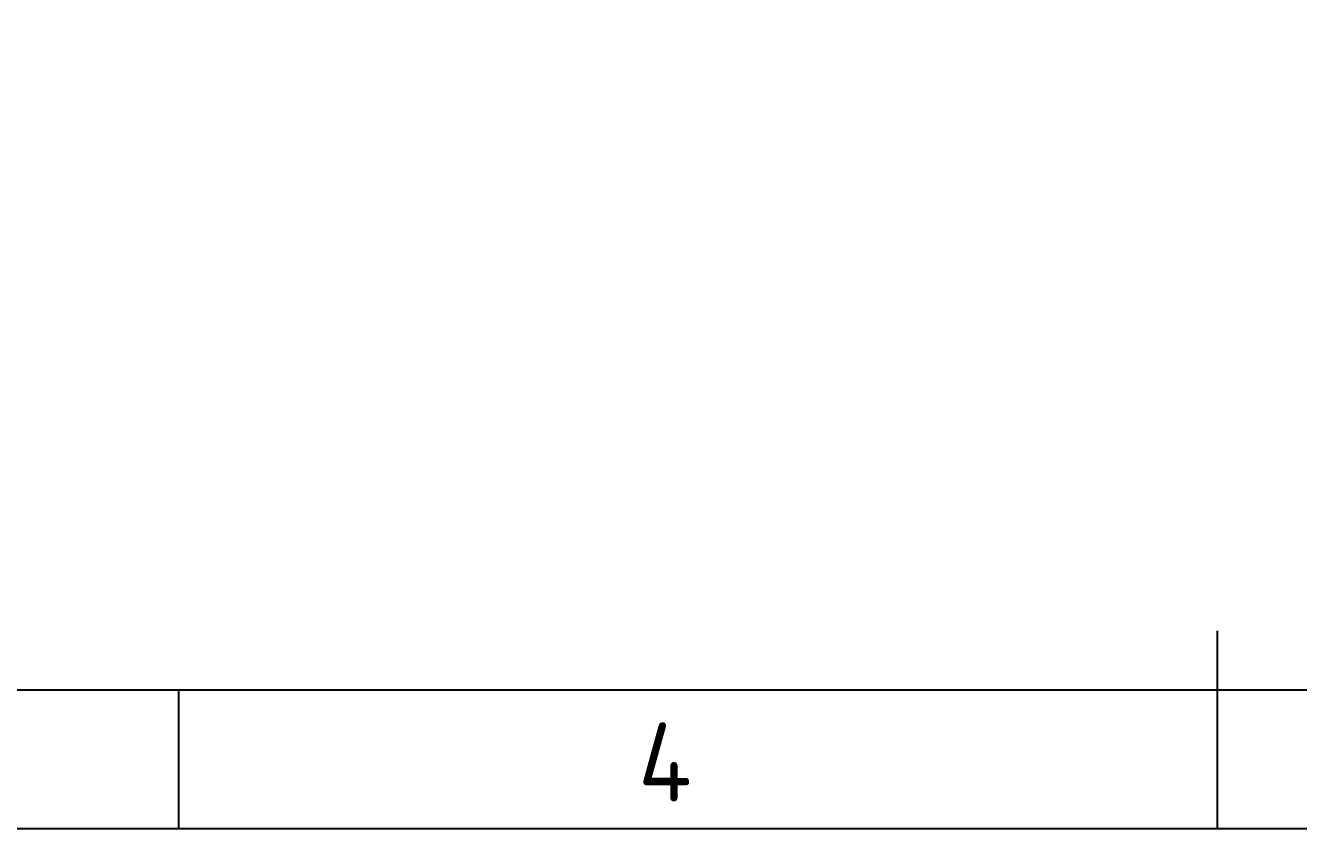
# Model space of a CAD drawing. Header units: inches. Extents: x 32166 to 66782, y 2386 to 7162.
# Drawn here: x 33095.4 to 33494.6, y 2385.9 to 2637.8 of the extents above; entities that cross this region are included whole.
import ezdxf
from ezdxf.enums import TextEntityAlignment as Align

# ---------------------------------------------------------------- set-up
doc = ezdxf.new("R2010")
doc.units = ezdxf.units.IN
doc.header["$LTSCALE"] = 0.64311
doc.header["$MEASUREMENT"] = 0
doc.layers.get('0').update_dxf_attribs({"linetype": 'CONTINUOUS'})
doc.styles.add('ISO Proportional', font='isocp')

msp = doc.modelspace()

# ---------------------------------------------------------------- linework, layer by layer
for p, q in [((33469.16, 2385.86), (33469.16, 2447.9)), ((34728.68, 2429.29), (32209.64, 2429.29)), ((33143.42, 2385.86), (33143.42, 2429.29))]:
    msp.add_line(p, q)
msp.add_lwpolyline([(32166.21, 2385.86), (34772.11, 2385.86), (34772.11, 4228.61), (32166.21, 4228.61)], close=True)

# ---------------------------------------------------------------- texts
at = {"style": 'ISO Proportional'}
msp.add_text('4', height=24.82, dxfattribs=at).set_placement((33295.89, 2406.77), align=Align.MIDDLE)

doc.saveas('drawing.dxf')
